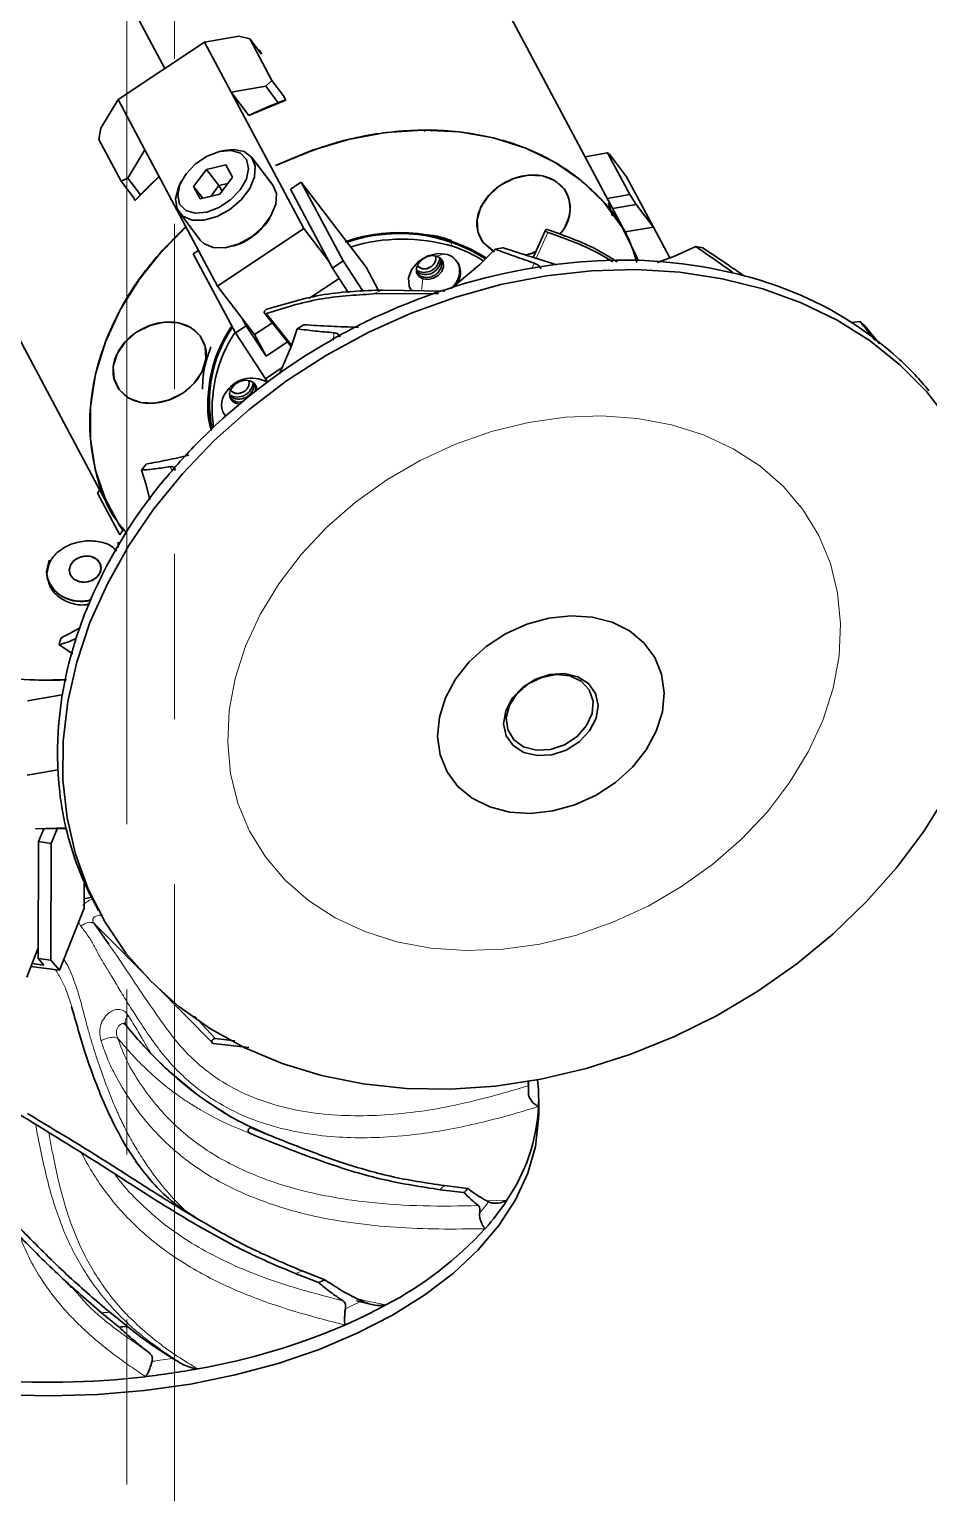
# Paper-space layout 'Blatt1' of a CAD drawing. Header units: millimetres. Extents: x 0 to 1189, y 0 to 841.
# Drawn here: x 647.72 to 654.64, y 126.32 to 137.58 of the extents above; entities that cross this region are included whole.
import ezdxf

# ---------------------------------------------------------------- set-up
doc = ezdxf.new("R2010")
doc.units = ezdxf.units.MM
doc.linetypes.add('PHANTOM', pattern=[12.7, 6.35, -1.27, 1.27, -1.27, 1.27, -1.27])

psp = doc.layouts.new('Blatt1')

# ---------------------------------------------------------------- linework, layer by layer
at = {"color": 7, "linetype": 'PHANTOM', "lineweight": 18}
psp.add_line((648.835, 99.252), (648.835, 150.664), dxfattribs=at)
at = {"color": 8, "linetype": 'PHANTOM', "lineweight": 18}
psp.add_line((648.47, 150.513), (648.47, 99.022), dxfattribs=at)
at = {"color": 7, "linetype": 'Continuous', "lineweight": 35}
for p, q in [((647.56, 139.53), (648.762, 137.276)), ((652.321, 135.985), (650.615, 139.185)), ((648.404, 137.037), (649.067, 137.48)), ((649.067, 137.48), (649.332, 137.526)), ((649.067, 137.48), (649.273, 137.094)), ((649.332, 137.526), (649.416, 137.505)), ((649.416, 137.505), (649.586, 137.185)), ((649.416, 137.505), (649.505, 137.387)), ((649.488, 137.42), (649.505, 137.388)), ((649.538, 137.14), (649.273, 137.094)), ((649.586, 137.185), (649.538, 137.14)), ((649.635, 137.013), (649.538, 137.14)), ((649.586, 137.185), (649.676, 137.067)), ((646.644, 137.068), (648.35, 133.868)), ((648.27, 136.818), (648.404, 137.037)), ((648.609, 136.651), (648.404, 137.037)), ((649.273, 137.094), (649.832, 136.046)), ((649.409, 136.915), (649.273, 137.094)), ((649.409, 136.915), (649.693, 137.034)), ((649.676, 137.067), (649.693, 137.034)), ((648.255, 136.73), (648.27, 136.818)), ((650.763, 136.792), (650.757, 136.805)), ((648.425, 136.41), (648.255, 136.73)), ((648.609, 136.651), (648.476, 136.432)), ((649.168, 135.603), (648.609, 136.651)), ((649.219, 136.646), (649.192, 136.641)), ((649.592, 136.38), (649.431, 136.592)), ((651.995, 136.597), (652.167, 136.627)), ((652.338, 136.307), (652.167, 136.627)), ((652.167, 136.627), (652.183, 136.617)), ((652.183, 136.617), (652.314, 136.444)), ((648.533, 136.26), (648.719, 136.446)), ((648.983, 136.37), (649.082, 136.5)), ((649.082, 136.5), (649.232, 136.536)), ((649.177, 136.376), (649.082, 136.5)), ((649.184, 136.309), (649.283, 136.44)), ((649.283, 136.44), (649.232, 136.536)), ((652.52, 136.057), (652.314, 136.444)), ((648.476, 136.432), (648.425, 136.41)), ((648.515, 136.293), (648.425, 136.41)), ((648.476, 136.432), (648.574, 136.304)), ((648.89, 136.411), (648.878, 136.387)), ((648.983, 136.37), (649.034, 136.274)), ((649.053, 136.278), (648.983, 136.37)), ((649.115, 136.293), (649.177, 136.376)), ((649.177, 136.376), (649.247, 136.392)), ((649.203, 136.334), (649.177, 136.376)), ((649.728, 136.348), (649.811, 136.403)), ((649.728, 136.348), (650.051, 135.741)), ((650.134, 135.796), (649.811, 136.403)), ((649.811, 136.403), (650.31, 135.748)), ((648.533, 136.26), (648.515, 136.293)), ((649.184, 136.309), (649.034, 136.274)), ((652.165, 136.277), (652.338, 136.307)), ((652.175, 136.242), (652.206, 136.142)), ((652.388, 136.23), (652.207, 136.199)), ((652.388, 136.23), (652.338, 136.307)), ((652.52, 136.057), (652.388, 136.23)), ((648.874, 136.168), (649.035, 135.956)), ((649.832, 136.046), (649.168, 135.603)), ((650.022, 135.796), (649.832, 136.046)), ((651.69, 136.034), (651.596, 135.823)), ((652.52, 136.057), (652.302, 136.019)), ((652.647, 135.819), (652.52, 136.057)), ((651.302, 135.887), (651.185, 135.769)), ((651.21, 135.937), (651.297, 135.866)), ((652.847, 135.907), (652.678, 135.83)), ((649.022, 135.877), (648.981, 135.85)), ((649.305, 135.243), (648.981, 135.85)), ((650.051, 135.741), (650.134, 135.796)), ((650.288, 135.56), (650.134, 135.796)), ((651.185, 135.769), (650.965, 135.583)), ((652.678, 135.83), (652.549, 135.783)), ((649.87, 135.507), (650.103, 135.662)), ((650.051, 135.741), (650.175, 135.551)), ((650.31, 135.748), (650.405, 135.57)), ((650.707, 135.757), (650.704, 135.762)), ((650.707, 135.757), (650.704, 135.761)), ((650.707, 135.757), (650.705, 135.762)), ((649.453, 135.229), (649.168, 135.603)), ((650.866, 135.545), (650.365, 135.542)), ((650.917, 135.564), (650.439, 135.572)), ((650.662, 135.567), (650.648, 135.586)), ((649.388, 135.298), (649.358, 135.353)), ((649.453, 135.229), (649.589, 135.319)), ((649.529, 135.394), (649.734, 135.138)), ((654.11, 135.329), (654.041, 135.323)), ((649.305, 135.243), (649.388, 135.298)), ((649.305, 135.243), (649.536, 134.89)), ((649.542, 135.063), (649.388, 135.298)), ((649.453, 135.229), (649.542, 135.063)), ((649.78, 135.273), (649.736, 135.142)), ((654.26, 135.159), (654.148, 135.297)), ((649.706, 135.173), (649.542, 135.063)), ((649.736, 135.142), (649.644, 134.928)), ((649.665, 134.976), (649.536, 134.89)), ((649.536, 134.89), (649.553, 134.867)), ((649.268, 134.804), (649.271, 134.798)), ((649.271, 134.798), (649.268, 134.803)), ((649.271, 134.798), (649.268, 134.803)), ((649.23, 134.604), (649.209, 134.633)), ((648.583, 134.187), (648.619, 134.073)), ((648.245, 134.009), (648.261, 134.035)), ((648.245, 134.009), (648.416, 133.689)), ((648.619, 134.073), (648.646, 133.958)), ((648.416, 133.689), (648.438, 133.725)), ((647.852, 133.405), (647.873, 133.495)), ((648.271, 133.434), (648.264, 133.468)), ((647.856, 133.362), (647.86, 133.344)), ((647.949, 132.844), (648.054, 132.774)), ((647.706, 132.412), (647.971, 132.458)), ((647.971, 132.458), (647.976, 132.47)), ((647.971, 132.458), (647.974, 132.457)), ((647.939, 131.881), (647.704, 131.84)), ((647.766, 131.428), (648.004, 131.436)), ((647.766, 131.428), (648.003, 131.429)), ((647.83, 131.427), (647.791, 131.329)), ((647.888, 131.316), (647.933, 131.427)), ((647.791, 131.329), (647.788, 130.43)), ((647.791, 131.329), (647.888, 131.316)), ((647.885, 130.417), (647.888, 131.316)), ((648.142, 131.018), (648.141, 130.818)), ((648.141, 130.818), (647.951, 130.34)), ((648.213, 130.871), (648.252, 130.799)), ((648.22, 130.698), (648.328, 130.542)), ((648.638, 130.276), (648.272, 130.645)), ((647.788, 130.512), (647.699, 130.287)), ((647.951, 130.34), (647.732, 130.37)), ((647.832, 130.379), (647.74, 130.391)), ((647.788, 130.43), (647.885, 130.417)), ((647.788, 130.43), (647.832, 130.379)), ((647.951, 130.34), (647.885, 130.417)), ((649.134, 129.777), (648.69, 130.224)), ((649.3, 129.798), (649.149, 129.814)), ((649.407, 129.746), (649.134, 129.777)), ((649.001, 129.393), (648.802, 129.557)), ((651.571, 129.488), (651.556, 129.483)), ((651.559, 129.403), (651.559, 129.485)), ((651.638, 129.231), (651.638, 129.337)), ((651.094, 128.662), (650.912, 128.683)), ((651.063, 128.631), (650.879, 128.652)), ((649.766, 128.007), (649.943, 127.938)), ((649.994, 127.958), (649.819, 128.027)), ((648.049, 127.902), (648.078, 127.868)), ((650.341, 127.771), (650.237, 127.797)), ((648.41, 127.595), (648.275, 127.705)), ((648.471, 127.601), (648.338, 127.709))]:
    psp.add_line(p, q, dxfattribs=at)
at = {"color": 8, "linetype": 'Continuous', "lineweight": 18}
for p, q in [((651.708, 136.016), (651.619, 135.816)), ((650.976, 135.908), (650.955, 135.947)), ((650.914, 135.851), (650.854, 135.832)), ((651.585, 135.74), (651.606, 135.778)), ((650.748, 135.658), (650.736, 135.567)), ((650.739, 135.675), (650.748, 135.658)), ((649.544, 135.392), (649.738, 135.147)), ((650.06, 135.183), (650.062, 135.244)), ((649.243, 134.799), (649.274, 134.816)), ((648.82, 134.182), (648.803, 134.213)), ((648.116, 130.679), (648.099, 130.713)), ((648.272, 130.645), (648.22, 130.698)), ((649.149, 129.814), (648.99, 129.987)), ((651.24, 128.565), (651.394, 128.571))]:
    psp.add_line(p, q, dxfattribs=at)
at = {"color": 7, "linetype": 'Continuous', "lineweight": 35, "flags": 128}
for points in [[(649.614, 136.529), (649.891, 136.645), (650.175, 136.73), (650.462, 136.783), (650.747, 136.803), (651.025, 136.789), (651.29, 136.742), (651.538, 136.663), (651.765, 136.553), (651.966, 136.414), (652.138, 136.248), (652.278, 136.059), (652.384, 135.849), (652.403, 135.8)], [(649.219, 136.646), (649.289, 136.653), (649.371, 136.638), (649.429, 136.594), (649.458, 136.527), (649.453, 136.444), (649.416, 136.354), (649.35, 136.267), (649.263, 136.192), (649.164, 136.138), (649.063, 136.11), (648.972, 136.111), (648.901, 136.141), (648.857, 136.197), (648.845, 136.273), (648.866, 136.361), (648.878, 136.387)], [(648.926, 136.467), (648.878, 136.383), (648.861, 136.302), (648.876, 136.233), (648.923, 136.185), (648.995, 136.164), (649.084, 136.171), (649.178, 136.207), (649.268, 136.266), (649.341, 136.343), (649.389, 136.426), (649.406, 136.508), (649.39, 136.576), (649.344, 136.625), (649.272, 136.646), (649.183, 136.639), (649.088, 136.603), (648.999, 136.544), (648.926, 136.467)], [(651.21, 135.937), (651.171, 136.019), (651.165, 136.114), (651.194, 136.212), (651.256, 136.303), (651.343, 136.378), (651.448, 136.431), (651.56, 136.455), (651.668, 136.45), (651.762, 136.414), (651.832, 136.352)], [(649.035, 135.956), (649.063, 135.929), (649.134, 135.899), (649.225, 135.897), (649.326, 135.926), (649.425, 135.98), (649.512, 136.055), (649.578, 136.142), (649.615, 136.232), (649.62, 136.315), (649.592, 136.38)], [(648.443, 133.717), (648.413, 133.762), (648.302, 133.968), (648.227, 134.192), (648.189, 134.428), (648.19, 134.674), (648.229, 134.924), (648.306, 135.174), (648.419, 135.419), (648.566, 135.656), (648.744, 135.88), (648.924, 136.062)], [(651.286, 135.871), (651.281, 135.875), (651.21, 135.937)], [(650.651, 135.58), (650.642, 135.601), (650.637, 135.667), (650.663, 135.734), (650.715, 135.794), (650.785, 135.836), (650.863, 135.854), (650.937, 135.845)], [(650.748, 135.658), (650.718, 135.676), (650.699, 135.704), (650.697, 135.739), (650.71, 135.774), (650.737, 135.805), (650.774, 135.827), (650.815, 135.837), (650.854, 135.832)], [(650.842, 135.835), (650.846, 135.822), (650.844, 135.796), (650.831, 135.772), (650.809, 135.751), (650.781, 135.739), (650.752, 135.735), (650.726, 135.742), (650.707, 135.757)], [(650.854, 135.832), (650.885, 135.814), (650.903, 135.786), (650.905, 135.752), (650.892, 135.716), (650.865, 135.685), (650.828, 135.663), (650.787, 135.654), (650.748, 135.658)], [(651.621, 135.868), (651.595, 135.858), (651.533, 135.84)], [(651.654, 129.503), (651.305, 129.449), (650.959, 129.426), (650.618, 129.431), (650.287, 129.466), (649.968, 129.53), (649.664, 129.623), (649.378, 129.743), (649.112, 129.889), (648.87, 130.061), (648.653, 130.256), (648.463, 130.472), (648.302, 130.709), (648.173, 130.963), (648.075, 131.232), (648.01, 131.513), (647.978, 131.804), (647.98, 132.103), (648.016, 132.406), (648.085, 132.711), (648.186, 133.014), (648.32, 133.313), (648.484, 133.606), (648.677, 133.889), (648.897, 134.159), (649.142, 134.415), (649.411, 134.654), (649.699, 134.873), (650.005, 135.071), (650.326, 135.245), (650.658, 135.395), (651, 135.518), (651.347, 135.614), (651.696, 135.681), (652.044, 135.72), (652.387, 135.729), (652.724, 135.709), (653.049, 135.659), (653.362, 135.581), (653.657, 135.474), (653.933, 135.341), (654.187, 135.182), (654.417, 134.998), (654.621, 134.792), (654.796, 134.565)], [(650.739, 135.675), (650.709, 135.692), (650.7, 135.702)], [(648.411, 134.806), (648.371, 134.889), (648.365, 134.983), (648.395, 135.081), (648.456, 135.172), (648.543, 135.248), (648.648, 135.3), (648.76, 135.325), (648.868, 135.319), (648.962, 135.283), (649.033, 135.221)], [(649.033, 135.221), (649.072, 135.139), (649.078, 135.044), (649.049, 134.946), (648.987, 134.855), (648.9, 134.78), (648.795, 134.727), (648.683, 134.702), (648.575, 134.708), (648.481, 134.744), (648.411, 134.806)], [(649.406, 134.877), (649.41, 134.863), (649.408, 134.838), (649.395, 134.813), (649.373, 134.793), (649.345, 134.78), (649.316, 134.777), (649.29, 134.783), (649.271, 134.798)], [(649.274, 134.816), (649.301, 134.847), (649.338, 134.869), (649.379, 134.878), (649.418, 134.874), (649.449, 134.856), (649.467, 134.828), (649.47, 134.804)], [(648.027, 133.417), (648.037, 133.456), (648.063, 133.491), (648.103, 133.515), (648.15, 133.526), (648.196, 133.522), (648.236, 133.503), (648.262, 133.472), (648.271, 133.434)], [(648.271, 133.434), (648.262, 133.395), (648.235, 133.36), (648.196, 133.336), (648.149, 133.325), (648.102, 133.329), (648.063, 133.348), (648.037, 133.379), (648.027, 133.417)], [(651.716, 133.048), (651.546, 133.001), (651.383, 132.927), (651.234, 132.83), (651.104, 132.712), (650.998, 132.579), (650.92, 132.435), (650.874, 132.286), (650.86, 132.138), (650.88, 131.997), (650.933, 131.867), (651.016, 131.754), (651.127, 131.663), (651.261, 131.596), (651.413, 131.557), (651.577, 131.546), (651.748, 131.565), (651.917, 131.612), (652.08, 131.686), (652.229, 131.784), (652.359, 131.901), (652.465, 132.035), (652.543, 132.178), (652.59, 132.327), (652.603, 132.475), (652.583, 132.617), (652.531, 132.746), (652.447, 132.859), (652.337, 132.95), (652.202, 133.017), (652.05, 133.056), (651.886, 133.067), (651.716, 133.048)], [(651.725, 132.616), (651.613, 132.579), (651.513, 132.515), (651.434, 132.432), (651.384, 132.335), (651.368, 132.236), (651.388, 132.144), (651.442, 132.068), (651.524, 132.015), (651.626, 131.991), (651.738, 131.998), (651.85, 132.034), (651.95, 132.098), (652.029, 132.182), (652.079, 132.278), (652.095, 132.377), (652.075, 132.469), (652.021, 132.545), (651.94, 132.598), (651.837, 132.622), (651.725, 132.616)], [(651.729, 132.039), (651.62, 132.033), (651.522, 132.059), (651.446, 132.113), (651.4, 132.191), (651.389, 132.282), (651.414, 132.378), (651.473, 132.468), (651.558, 132.543), (651.662, 132.593), (651.772, 132.615), (651.877, 132.604), (651.965, 132.564), (652.027, 132.497), (652.056, 132.411), (652.049, 132.316), (652.006, 132.222), (651.933, 132.138), (651.837, 132.075), (651.729, 132.039)], [(654.777, 131.693), (654.598, 131.405), (654.391, 131.128), (654.158, 130.865), (653.901, 130.617), (653.623, 130.388), (653.325, 130.179), (653.011, 129.993), (652.684, 129.831), (652.347, 129.694), (652.002, 129.584), (651.654, 129.503)], [(648.197, 130.902), (648.197, 130.902), (648.141, 130.889)], [(646.799, 127.155), (647.154, 127.105), (647.516, 127.075), (647.881, 127.065), (648.245, 127.076), (648.606, 127.106), (648.96, 127.157), (649.304, 127.227), (649.635, 127.316), (649.948, 127.423), (650.242, 127.548), (650.514, 127.687), (650.762, 127.842), (650.982, 128.009), (651.172, 128.189), (651.332, 128.377), (651.46, 128.575), (651.554, 128.778), (651.613, 128.985), (651.637, 129.195), (651.638, 129.231)]]:
    psp.add_lwpolyline(points, dxfattribs=at)
at = {"color": 8, "linetype": 'Continuous', "lineweight": 18, "flags": 128}
psp.add_lwpolyline([(649.246, 132.092), (649.258, 132.337), (649.304, 132.585), (649.383, 132.833), (649.495, 133.077), (649.638, 133.312), (649.81, 133.537), (650.007, 133.747), (650.228, 133.94), (650.469, 134.113), (650.726, 134.262), (650.997, 134.387), (651.276, 134.485), (651.56, 134.554), (651.844, 134.594), (652.125, 134.605), (652.398, 134.585), (652.66, 134.536), (652.907, 134.458), (653.134, 134.352), (653.339, 134.219), (653.519, 134.063), (653.67, 133.884), (653.792, 133.685), (653.882, 133.47), (653.938, 133.242), (653.961, 133.004), (653.949, 132.758), (653.903, 132.51), (653.823, 132.262), (653.711, 132.019), (653.568, 131.783), (653.397, 131.558), (653.199, 131.348), (652.978, 131.155), (652.737, 130.983), (652.48, 130.833), (652.209, 130.709), (651.93, 130.611), (651.647, 130.541), (651.362, 130.501), (651.081, 130.491), (650.808, 130.51), (650.546, 130.559), (650.3, 130.638), (650.072, 130.744), (649.867, 130.876), (649.688, 131.033), (649.536, 131.212), (649.414, 131.41), (649.324, 131.625), (649.268, 131.853), (649.246, 132.092)], dxfattribs=at)
at = {"color": 7, "linetype": 'Continuous', "lineweight": 35}
for centre, radius, start, end in [((650.649, 134.342), 2.857, 109.5323, 115.7237), ((650.515, 134.496), 2.653, 132.6254, 138.3302), ((651.594, 136.197), 0.285, 315.7907, 33.008), ((649.144, 136.39), 0.501, 286.6222, 327.9927), ((650.565, 134.775), 1.24, 57.3365, 109.594), ((650.565, 134.781), 1.226, 57.2888, 109.0931), ((650.593, 134.608), 1.356, 73.6197, 107.2345), ((650.68, 134.969), 0.985, 57.3116, 72.5348), ((652.189, 131.593), 4.384, 100.888, 101.67), ((652.196, 132.629), 3.342, 77.8228, 78.7596), ((650.757, 135.828), 0.12, 239.4256, 356.7151), ((650.767, 135.809), 0.118, 233.9316, 2.222), ((650.777, 135.786), 0.117, 251.1715, 9.3412), ((650.888, 135.706), 0.148, 321.9804, 70.4576), ((650.861, 135.721), 0.169, 310.8299, 21.4028), ((652.301, 131.525), 4.277, 93.888, 99.2334), ((652.284, 132.072), 3.73, 76.1635, 94.1912), ((652.373, 131.143), 4.665, 99.35, 114.8699), ((652.4, 132.619), 3.171, 69.3175, 75.8433), ((652.581, 133.049), 2.705, 47.3387, 69.6898), ((652.438, 130.981), 4.841, 114.7671, 119.6892), ((652.553, 133.435), 2.452, 49.4183, 50.5704), ((650.113, 134.713), 1.018, 145.6101, 192.0903), ((650.129, 134.712), 1.024, 145.8617, 191.4898), ((650.187, 134.662), 1.061, 146.5231, 187.8479), ((652.284, 131.269), 4.723, 121.2726, 122.0165), ((652.368, 131.09), 4.71, 119.6031, 135.0244), ((652.779, 133.286), 2.397, 39.1039, 46.9697), ((649.43, 134.663), 0.232, 59.4098, 150.9606), ((649.348, 134.69), 0.149, 144.5737, 216.2883), ((649.321, 134.869), 0.12, 239.3081, 356.7934), ((649.331, 134.851), 0.118, 233.0388, 3.0572), ((649.336, 134.772), 0.0764, 144.7743, 269.5037), ((649.384, 134.821), 0.0772, 338.5097, 19.1618), ((649.335, 134.803), 0.0925, 220.2168, 284.6567), ((652.123, 131.346), 4.356, 135.124, 140.4046), ((651.818, 131.749), 4.051, 142.1672, 142.9916), ((651.699, 131.671), 3.823, 140.1167, 157.8481), ((648.115, 133.449), 0.273, 198.4634, 285.5594), ((651.185, 131.899), 3.261, 158.153, 164.559), ((650.846, 132.215), 2.964, 166.738, 167.7528), ((650.709, 132.011), 2.772, 164.1787, 186.1666), ((647.884, 136.435), 3.864, 262.397, 271.655), ((650.37, 131.991), 2.433, 186.5472, 194.3349), ((650.266, 131.964), 2.326, 194.3185, 208.0265), ((650.378, 129.342), 1.26, 357.71, 7.1116), ((650.227, 129.367), 1.412, 325.6817, 356.9317), ((649.494, 130.208), 2.225, 314.8683, 315.9793), ((649.792, 129.629), 1.92, 318.2964, 326.5417), ((649.151, 130.258), 2.817, 297.7569, 317.4237), ((648.33, 132.071), 4.437, 291.3259, 292.027), ((648.556, 131.269), 3.989, 293.4928, 298.5551), ((647.884, 133.829), 6.256, 274.8206, 275.3783), ((648.114, 132.361), 5.167, 280.0559, 293.1599), ((647.873, 133.684), 6.513, 265.3047, 276.5297), ((647.914, 133.303), 6.129, 276.5569, 280.3583)]:
    psp.add_arc(centre, radius, start, end, dxfattribs=at)
at = {"color": 8, "linetype": 'Continuous', "lineweight": 18}
for centre, radius, start, end in [((651.65, 132.465), 3.335, 111.2941, 112.6623), ((649.346, 130.31), 2.258, 312.7766, 313.9228), ((649.715, 129.719), 1.926, 319.6938, 322.933), ((648.254, 132.163), 4.423, 289.9919, 290.7274), ((648.508, 131.368), 3.986, 294.3471, 296.3413), ((647.879, 133.757), 6.065, 273.746, 274.3391), ((647.907, 133.332), 6.048, 277.1898, 278.7004)]:
    psp.add_arc(centre, radius, start, end, dxfattribs=at)
at = {"color": 7, "linetype": 'Continuous', "lineweight": 35}
for points, knots in [([(649.614, 136.529), (649.763, 136.592), (650.062, 136.719), (650.536, 136.805), (650.997, 136.807), (651.424, 136.72), (651.802, 136.551), (652.109, 136.301), (652.314, 136.04), (652.373, 135.851), (652.394, 135.785)], [0, 0, 0, 0, 0.130896, 0.26494, 0.398984, 0.52988, 0.660776, 0.79482, 0.928863, 1, 1, 1, 1]), ([(651.832, 136.352), (651.806, 136.378), (651.765, 136.419), (651.685, 136.448), (651.616, 136.459), (651.543, 136.456), (651.449, 136.436), (651.339, 136.384), (651.25, 136.303), (651.2, 136.227), (651.173, 136.163), (651.161, 136.099), (651.164, 136.018), (651.192, 135.969), (651.21, 135.937)], [0, 0, 0, 0, 0.119728, 0.18418, 0.25, 0.31582, 0.380272, 0.5, 0.619728, 0.68418, 0.75, 0.81582, 0.880272, 1, 1, 1, 1]), ([(651.797, 135.999), (651.798, 136), (651.819, 136.018), (651.842, 136.063), (651.87, 136.125), (651.881, 136.19), (651.879, 136.27), (651.851, 136.319), (651.832, 136.352)], [0, 0, 0, 0, 0.014465, 0.181503, 0.352085, 0.522667, 0.689705, 1, 1, 1, 1]), ([(648.465, 133.708), (648.436, 133.742), (648.323, 133.874), (648.221, 134.161), (648.167, 134.546), (648.22, 134.954), (648.372, 135.361), (648.607, 135.742), (648.823, 135.957), (648.925, 136.059)], [0, 0, 0, 0, 0.055463, 0.216931, 0.374608, 0.532286, 0.693754, 0.855223, 1, 1, 1, 1]), ([(650.968, 135.952), (650.965, 135.953), (650.898, 135.982), (650.746, 136.005), (650.521, 136.015), (650.319, 135.991), (650.198, 135.954), (650.152, 135.94)], [0, 0, 0, 0, 0.011078, 0.291804, 0.567476, 0.833566, 1, 1, 1, 1]), ([(651.708, 136.016), (651.706, 136.017), (651.701, 136.018), (651.695, 136.022), (651.691, 136.026), (651.689, 136.03), (651.689, 136.034), (651.692, 136.037), (651.697, 136.038), (651.702, 136.038), (651.708, 136.037), (651.711, 136.036), (651.712, 136.036)], [0, 0, 0, 0, 0.1075172, 0.2150313, 0.3226063, 0.4301268, 0.5374899, 0.6446864, 0.7517874, 0.8588907, 0.9332476, 1, 1, 1, 1]), ([(652.208, 135.789), (652.182, 135.805), (652.027, 135.903), (651.853, 135.965), (651.708, 136.016)], [0, 0, 0, 0, 0.16375, 1, 1, 1, 1]), ([(652.241, 135.788), (652.217, 135.804), (652.054, 135.913), (651.869, 135.979), (651.712, 136.036)], [0, 0, 0, 0, 0.149566, 1, 1, 1, 1]), ([(651.606, 135.778), (651.555, 135.796), (651.451, 135.832), (651.352, 135.869), (651.302, 135.887)], [0, 0, 0, 0, 0.499446, 1, 1, 1, 1]), ([(651.777, 135.765), (651.712, 135.786), (651.57, 135.831), (651.434, 135.875), (651.36, 135.899)], [0, 0, 0, 0, 0.460596, 1, 1, 1, 1]), ([(653.13, 135.71), (653.082, 135.743), (652.987, 135.81), (652.894, 135.874), (652.847, 135.907)], [0, 0, 0, 0, 0.499449, 1, 1, 1, 1]), ([(653.221, 135.68), (653.182, 135.706), (653.075, 135.78), (652.969, 135.85), (652.901, 135.896)], [0, 0, 0, 0, 0.359449, 1, 1, 1, 1]), ([(650.841, 135.834), (650.843, 135.83), (650.847, 135.823), (650.847, 135.81), (650.844, 135.796), (650.839, 135.783), (650.828, 135.767), (650.81, 135.75), (650.787, 135.739), (650.767, 135.735), (650.752, 135.735), (650.738, 135.737), (650.721, 135.743), (650.712, 135.751), (650.707, 135.757)], [0, 0, 0, 0, 0.068795, 0.137587, 0.20661, 0.275402, 0.344426, 0.471073, 0.597721, 0.666513, 0.735537, 0.804329, 0.873352, 1, 1, 1, 1]), ([(651.536, 135.842), (651.548, 135.844), (651.577, 135.849), (651.603, 135.863), (651.618, 135.872)], [0, 0, 0, 0, 0.4357, 1, 1, 1, 1]), ([(651.606, 135.778), (651.615, 135.774), (651.633, 135.767), (651.649, 135.751), (651.653, 135.74), (651.654, 135.735)], [0, 0, 0, 0, 0.3528224, 0.7066179, 1, 1, 1, 1]), ([(650.365, 135.542), (650.225, 135.534), (649.942, 135.517), (649.678, 135.434), (649.544, 135.392)], [0, 0, 0, 0, 0.494385, 1, 1, 1, 1]), ([(650.439, 135.572), (650.287, 135.567), (649.979, 135.555), (649.692, 135.468), (649.546, 135.424)], [0, 0, 0, 0, 0.493615, 1, 1, 1, 1]), ([(649.033, 135.221), (649.006, 135.248), (648.965, 135.289), (648.885, 135.317), (648.816, 135.328), (648.743, 135.325), (648.649, 135.305), (648.539, 135.253), (648.451, 135.173), (648.4, 135.096), (648.373, 135.033), (648.362, 134.968), (648.364, 134.888), (648.392, 134.838), (648.411, 134.806)], [0, 0, 0, 0, 0.119728, 0.18418, 0.25, 0.31582, 0.380272, 0.5, 0.619728, 0.68418, 0.75, 0.81582, 0.880272, 1, 1, 1, 1]), ([(649.544, 135.392), (649.542, 135.392), (649.538, 135.391), (649.532, 135.391), (649.528, 135.394), (649.526, 135.398), (649.526, 135.403), (649.529, 135.409), (649.533, 135.415), (649.537, 135.42), (649.542, 135.423), (649.545, 135.424), (649.546, 135.424)], [0, 0, 0, 0, 0.107517, 0.215031, 0.322606, 0.430127, 0.53749, 0.644686, 0.751787, 0.858891, 0.933248, 1, 1, 1, 1]), ([(654.228, 135.183), (654.226, 135.186), (654.187, 135.236), (654.147, 135.284), (654.11, 135.329)], [0, 0, 0, 0, 0.065193, 1, 1, 1, 1]), ([(648.411, 134.806), (648.437, 134.78), (648.478, 134.738), (648.558, 134.71), (648.627, 134.699), (648.7, 134.702), (648.794, 134.722), (648.904, 134.774), (648.993, 134.855), (649.043, 134.931), (649.07, 134.995), (649.082, 135.059), (649.079, 135.139), (649.051, 135.189), (649.033, 135.221)], [0, 0, 0, 0, 0.1197284, 0.1841803, 0.25, 0.3158197, 0.3802716, 0.5, 0.6197284, 0.6841803, 0.75, 0.8158197, 0.8802716, 1, 1, 1, 1]), ([(649.274, 135.286), (649.242, 135.231), (649.171, 135.11), (649.109, 134.914), (649.088, 134.709), (649.094, 134.565), (649.119, 134.499), (649.121, 134.493)], [0, 0, 0, 0, 0.214227, 0.464987, 0.720344, 0.975701, 1, 1, 1, 1]), ([(650.062, 135.244), (650.014, 135.248), (649.917, 135.256), (649.826, 135.268), (649.78, 135.273)], [0, 0, 0, 0, 0.499449, 1, 1, 1, 1]), ([(650.252, 135.285), (650.18, 135.288), (650.036, 135.293), (649.9, 135.301), (649.832, 135.305)], [0, 0, 0, 0, 0.499099, 1, 1, 1, 1]), ([(650.062, 135.244), (650.07, 135.242), (650.087, 135.239), (650.103, 135.226), (650.106, 135.214), (650.108, 135.209)], [0, 0, 0, 0, 0.352846, 0.706666, 1, 1, 1, 1]), ([(649.117, 135.135), (649.1, 135.09), (649.06, 134.981), (649.054, 134.873), (649.051, 134.811)], [0, 0, 0, 0, 0.42213, 1, 1, 1, 1]), ([(649.405, 134.875), (649.407, 134.871), (649.411, 134.864), (649.411, 134.851), (649.408, 134.838), (649.403, 134.825), (649.392, 134.809), (649.374, 134.792), (649.351, 134.781), (649.331, 134.777), (649.316, 134.776), (649.301, 134.778), (649.285, 134.784), (649.276, 134.793), (649.271, 134.798)], [0, 0, 0, 0, 0.065205, 0.134263, 0.203552, 0.272609, 0.341899, 0.469035, 0.596171, 0.665228, 0.734517, 0.803575, 0.872864, 1, 1, 1, 1]), ([(648.946, 134.302), (648.89, 134.289), (648.776, 134.262), (648.671, 134.243), (648.619, 134.234)], [0, 0, 0, 0, 0.499101, 1, 1, 1, 1]), ([(648.803, 134.213), (648.765, 134.208), (648.69, 134.196), (648.619, 134.19), (648.583, 134.187)], [0, 0, 0, 0, 0.499446, 1, 1, 1, 1]), ([(648.803, 134.213), (648.81, 134.214), (648.823, 134.214), (648.837, 134.203), (648.841, 134.19), (648.843, 134.185)], [0, 0, 0, 0, 0.3528224, 0.7066179, 1, 1, 1, 1]), ([(647.855, 133.388), (647.86, 133.42), (647.869, 133.484), (647.94, 133.565), (648.039, 133.622), (648.157, 133.648), (648.272, 133.638), (648.355, 133.607), (648.382, 133.573), (648.39, 133.563)], [0, 0, 0, 0, 0.156652, 0.313366, 0.470079, 0.626732, 0.783385, 0.940099, 1, 1, 1, 1]), ([(647.855, 133.388), (647.86, 133.42), (647.869, 133.484), (647.94, 133.565), (648.039, 133.622), (648.157, 133.648), (648.272, 133.638), (648.355, 133.607), (648.382, 133.573), (648.39, 133.563)], [0, 0, 0, 0, 0.156652, 0.313366, 0.470079, 0.626732, 0.783385, 0.940099, 1, 1, 1, 1]), ([(648.409, 133.594), (648.408, 133.594), (648.407, 133.595), (648.405, 133.6), (648.403, 133.606), (648.402, 133.613), (648.402, 133.62), (648.402, 133.626), (648.402, 133.63), (648.403, 133.632), (648.403, 133.633)], [0, 0, 0, 0, 0.118669, 0.25856, 0.398246, 0.537715, 0.67706, 0.816408, 0.913151, 1, 1, 1, 1]), ([(648.271, 133.434), (648.27, 133.447), (648.267, 133.466), (648.252, 133.488), (648.237, 133.503), (648.217, 133.515), (648.189, 133.525), (648.15, 133.528), (648.111, 133.52), (648.082, 133.505), (648.063, 133.491), (648.047, 133.474), (648.032, 133.449), (648.029, 133.43), (648.027, 133.417)], [0, 0, 0, 0, 0.119721, 0.184791, 0.25, 0.31507, 0.380279, 0.5, 0.619721, 0.684791, 0.75, 0.81507, 0.880279, 1, 1, 1, 1]), ([(648.199, 133.192), (648.182, 133.187), (648.129, 133.173), (648.053, 133.184), (647.984, 133.208), (647.937, 133.236), (647.899, 133.273), (647.862, 133.327), (647.856, 133.374), (647.852, 133.405)], [0, 0, 0, 0, 0.099788, 0.315337, 0.432564, 0.549894, 0.667121, 0.784451, 1, 1, 1, 1]), ([(648.027, 133.417), (648.029, 133.405), (648.031, 133.385), (648.047, 133.363), (648.062, 133.348), (648.082, 133.336), (648.11, 133.326), (648.149, 133.323), (648.188, 133.332), (648.217, 133.346), (648.236, 133.36), (648.252, 133.377), (648.267, 133.402), (648.27, 133.421), (648.271, 133.434)], [0, 0, 0, 0, 0.119721, 0.184791, 0.25, 0.31507, 0.380279, 0.5, 0.619721, 0.684791, 0.75, 0.81507, 0.880279, 1, 1, 1, 1]), ([(648.182, 133.159), (648.173, 133.156), (648.126, 133.143), (648.037, 133.16), (647.938, 133.209), (647.869, 133.291), (647.86, 133.356), (647.855, 133.388)], [0, 0, 0, 0, 0.057082, 0.292766, 0.528541, 0.764317, 1, 1, 1, 1]), ([(648.182, 133.159), (648.173, 133.156), (648.126, 133.143), (648.037, 133.16), (647.938, 133.209), (647.869, 133.291), (647.86, 133.356), (647.855, 133.388)], [0, 0, 0, 0, 0.057082, 0.292766, 0.528541, 0.764317, 1, 1, 1, 1]), ([(648.113, 132.977), (648.093, 132.965), (648.038, 132.933), (647.99, 132.91), (647.961, 132.895)], [0, 0, 0, 0, 0.376329, 1, 1, 1, 1]), ([(648.078, 132.891), (648.056, 132.881), (648.011, 132.862), (647.97, 132.85), (647.949, 132.844)], [0, 0, 0, 0, 0.499449, 1, 1, 1, 1]), ([(647.372, 132.604), (647.489, 132.591), (647.698, 132.567), (647.911, 132.573), (648.005, 132.575)], [0, 0, 0, 0, 0.558513, 1, 1, 1, 1]), ([(648.22, 130.698), (648.215, 130.702), (648.21, 130.707), (648.201, 130.707), (648.2, 130.707)], [0, 0, 0, 0, 0.859985, 1, 1, 1, 1]), ([(648.547, 128.86), (648.526, 128.891), (648.47, 128.97), (648.389, 129.116), (648.303, 129.294), (648.219, 129.502), (648.144, 129.715), (648.088, 129.908), (648.057, 130.015), (648.045, 130.058)], [0, 0, 0, 0, 0.0846478, 0.2215177, 0.3725705, 0.5243786, 0.7253655, 0.8912366, 1, 1, 1, 1]), ([(648.45, 129.927), (648.45, 129.929), (648.45, 129.933), (648.453, 129.934), (648.454, 129.934)], [0, 0, 0, 0, 0.64064, 1, 1, 1, 1]), ([(648.464, 129.914), (648.462, 129.917), (648.458, 129.922), (648.453, 129.926), (648.45, 129.927), (648.45, 129.927)], [0, 0, 0, 0, 0.481479, 0.954949, 1, 1, 1, 1]), ([(648.464, 129.914), (648.461, 129.919), (648.456, 129.925), (648.457, 129.933), (648.457, 129.936)], [0, 0, 0, 0, 0.6998879, 1, 1, 1, 1]), ([(649.13, 129.301), (649.071, 129.341), (648.975, 129.406), (648.858, 129.506), (648.76, 129.594), (648.662, 129.69), (648.562, 129.797), (648.498, 129.873), (648.464, 129.914)], [0, 0, 0, 0, 0.216014, 0.352629, 0.497679, 0.649678, 0.811457, 1, 1, 1, 1]), ([(649.134, 129.777), (649.132, 129.778), (649.128, 129.779), (649.124, 129.782), (649.122, 129.787), (649.123, 129.794), (649.125, 129.8), (649.129, 129.806), (649.135, 129.811), (649.14, 129.813), (649.145, 129.815), (649.148, 129.815), (649.149, 129.814)], [0, 0, 0, 0, 0.107517, 0.215031, 0.322606, 0.430127, 0.53749, 0.644686, 0.751787, 0.858891, 0.933248, 1, 1, 1, 1]), ([(651.559, 129.451), (651.558, 129.463), (651.558, 129.476), (651.556, 129.491), (651.556, 129.492)], [0, 0, 0, 0, 0.981143, 1, 1, 1, 1]), ([(651.559, 129.451), (651.559, 129.448), (651.559, 129.442), (651.559, 129.422), (651.559, 129.405), (651.559, 129.397)], [0, 0, 0, 0, 0.352846, 0.706666, 1, 1, 1, 1]), ([(651.559, 129.397), (651.559, 129.392), (651.559, 129.381), (651.566, 129.36), (651.581, 129.334), (651.607, 129.307), (651.627, 129.297), (651.637, 129.291)], [0, 0, 0, 0, 0.111356, 0.227538, 0.475987, 0.738884, 1, 1, 1, 1]), ([(649.766, 128.007), (649.639, 128.06), (649.383, 128.169), (649.017, 128.371), (648.663, 128.588), (648.205, 128.887), (647.857, 129.1), (647.625, 129.242)], [0, 0, 0, 0, 0.163337, 0.330482, 0.496833, 0.664136, 1, 1, 1, 1]), ([(649.819, 128.027), (649.699, 128.077), (649.457, 128.178), (649.102, 128.372), (648.752, 128.584), (648.289, 128.885), (647.939, 129.097), (647.705, 129.238)], [0, 0, 0, 0, 0.155966, 0.31543, 0.485238, 0.65622, 1, 1, 1, 1]), ([(649.559, 129.074), (649.467, 129.114), (649.298, 129.188), (649.151, 129.288), (649.084, 129.334)], [0, 0, 0, 0, 0.545864, 1, 1, 1, 1]), ([(649.416, 129.086), (649.413, 129.087), (649.409, 129.089), (649.405, 129.096), (649.403, 129.104), (649.403, 129.111), (649.406, 129.118), (649.41, 129.123), (649.416, 129.127), (649.422, 129.128), (649.427, 129.128), (649.429, 129.127), (649.43, 129.127)], [0, 0, 0, 0, 0.1235843, 0.2472958, 0.3661143, 0.4738856, 0.5718488, 0.6656446, 0.761075, 0.8623958, 0.9718619, 1, 1, 1, 1]), ([(650.912, 128.683), (650.773, 128.704), (650.49, 128.747), (650.11, 128.862), (649.756, 128.993), (649.539, 129.082), (649.43, 129.127)], [0, 0, 0, 0, 0.251815, 0.510489, 0.754579, 1, 1, 1, 1]), ([(650.879, 128.652), (650.736, 128.674), (650.446, 128.719), (650.067, 128.834), (649.724, 128.959), (649.518, 129.043), (649.416, 129.086)], [0, 0, 0, 0, 0.263934, 0.534958, 0.766961, 1, 1, 1, 1]), ([(648.338, 127.709), (648.234, 127.798), (648.023, 127.978), (647.715, 128.284), (647.414, 128.596), (647.216, 128.801), (647.117, 128.904)], [0, 0, 0, 0, 0.251815, 0.510489, 0.754579, 1, 1, 1, 1]), ([(648.275, 127.705), (648.169, 127.796), (647.955, 127.981), (647.65, 128.286), (647.362, 128.587), (647.18, 128.779), (647.088, 128.875)], [0, 0, 0, 0, 0.263934, 0.534958, 0.766961, 1, 1, 1, 1]), ([(649.016, 128.426), (648.937, 128.477), (648.743, 128.602), (648.614, 128.77), (648.538, 128.87)], [0, 0, 0, 0, 0.408552, 1, 1, 1, 1]), ([(651.174, 128.529), (651.156, 128.544), (651.119, 128.574), (651.082, 128.612), (651.063, 128.631)], [0, 0, 0, 0, 0.4994462, 1, 1, 1, 1]), ([(651.252, 128.558), (651.227, 128.572), (651.176, 128.6), (651.121, 128.641), (651.094, 128.662)], [0, 0, 0, 0, 0.499101, 1, 1, 1, 1]), ([(651.394, 128.571), (651.375, 128.563), (651.341, 128.548), (651.31, 128.548), (651.296, 128.548)], [0, 0, 0, 0, 0.553455, 1, 1, 1, 1]), ([(651.174, 128.529), (651.177, 128.526), (651.183, 128.519), (651.186, 128.498), (651.185, 128.481), (651.184, 128.473)], [0, 0, 0, 0, 0.352822, 0.706618, 1, 1, 1, 1]), ([(651.184, 128.473), (651.184, 128.468), (651.183, 128.458), (651.185, 128.435), (651.193, 128.406), (651.208, 128.374), (651.22, 128.359), (651.225, 128.352)], [0, 0, 0, 0, 0.11135, 0.227526, 0.47596, 0.738852, 1, 1, 1, 1]), ([(651.252, 128.558), (651.261, 128.555), (651.272, 128.551), (651.291, 128.549), (651.296, 128.548)], [0, 0, 0, 0, 0.730944, 1, 1, 1, 1]), ([(647.994, 127.951), (648.005, 127.941), (648.022, 127.924), (648.038, 127.904), (648.044, 127.898)], [0, 0, 0, 0, 0.6652101, 1, 1, 1, 1]), ([(649.943, 127.938), (649.974, 127.913), (650.036, 127.862), (650.1, 127.818), (650.133, 127.796)], [0, 0, 0, 0, 0.499569, 1, 1, 1, 1]), ([(650.277, 127.796), (650.229, 127.819), (650.134, 127.866), (650.04, 127.928), (649.994, 127.958)], [0, 0, 0, 0, 0.499099, 1, 1, 1, 1]), ([(650.133, 127.796), (650.138, 127.792), (650.148, 127.783), (650.154, 127.761), (650.152, 127.744), (650.151, 127.736)], [0, 0, 0, 0, 0.352846, 0.706666, 1, 1, 1, 1]), ([(650.277, 127.796), (650.29, 127.79), (650.309, 127.782), (650.334, 127.773), (650.341, 127.771)], [0, 0, 0, 0, 0.730878, 1, 1, 1, 1]), ([(650.146, 127.611), (650.146, 127.619), (650.145, 127.635), (650.145, 127.669), (650.146, 127.699), (650.149, 127.722), (650.15, 127.731), (650.151, 127.736)], [0, 0, 0, 0, 0.261116, 0.524013, 0.772462, 0.888644, 1, 1, 1, 1]), ([(650.463, 127.765), (650.454, 127.764), (650.443, 127.763), (650.43, 127.762), (650.427, 127.762), (650.425, 127.762), (650.425, 127.762), (650.425, 127.762), (650.425, 127.762), (650.425, 127.762), (650.425, 127.762), (650.425, 127.762), (650.425, 127.762), (650.425, 127.762), (650.425, 127.762), (650.424, 127.762), (650.423, 127.762), (650.42, 127.761), (650.415, 127.761), (650.406, 127.761), (650.379, 127.762), (650.358, 127.767), (650.341, 127.771)], [0, 0, 0, 0, 0.206256, 0.266378, 0.297911, 0.29792, 0.297929, 0.297946, 0.297982, 0.298053, 0.298195, 0.298479, 0.299048, 0.300184, 0.302453, 0.306982, 0.316002, 0.333885, 0.369026, 0.43682, 0.562486, 1, 1, 1, 1]), ([(648.641, 127.398), (648.601, 127.429), (648.522, 127.492), (648.447, 127.561), (648.41, 127.595)], [0, 0, 0, 0, 0.499446, 1, 1, 1, 1]), ([(648.822, 127.354), (648.762, 127.392), (648.642, 127.468), (648.528, 127.556), (648.471, 127.601)], [0, 0, 0, 0, 0.499101, 1, 1, 1, 1]), ([(648.614, 127.214), (648.619, 127.221), (648.63, 127.236), (648.644, 127.268), (648.654, 127.297), (648.66, 127.318), (648.663, 127.328), (648.664, 127.332)], [0, 0, 0, 0, 0.261148, 0.52404, 0.772474, 0.88865, 1, 1, 1, 1]), ([(648.641, 127.398), (648.647, 127.392), (648.66, 127.38), (648.668, 127.356), (648.665, 127.34), (648.664, 127.332)], [0, 0, 0, 0, 0.352822, 0.706618, 1, 1, 1, 1]), ([(648.893, 127.312), (648.873, 127.324), (648.848, 127.338), (648.826, 127.352), (648.822, 127.354)], [0, 0, 0, 0, 0.795757, 1, 1, 1, 1]), ([(648.893, 127.312), (648.911, 127.303), (648.95, 127.284), (648.993, 127.277), (649.016, 127.273)], [0, 0, 0, 0, 0.446545, 1, 1, 1, 1])]:
    psp.add_open_spline(points, degree=3, knots=knots, dxfattribs=at)
at = {"color": 8, "linetype": 'Continuous', "lineweight": 18}
for points, knots in [([(648.131, 130.838), (648.132, 130.839), (648.141, 130.852), (648.168, 130.87), (648.197, 130.887), (648.213, 130.889), (648.216, 130.89)], [0, 0, 0, 0, 0.046565, 0.480722, 0.894216, 1, 1, 1, 1]), ([(648.2, 130.707), (648.194, 130.708), (648.178, 130.711), (648.148, 130.701), (648.127, 130.686), (648.116, 130.679)], [0, 0, 0, 0, 0.280161, 0.63666, 1, 1, 1, 1]), ([(648.276, 130.76), (648.272, 130.761), (648.264, 130.764), (648.248, 130.762), (648.232, 130.757), (648.219, 130.749), (648.211, 130.74), (648.207, 130.731), (648.207, 130.725), (648.208, 130.718), (648.211, 130.708), (648.216, 130.702), (648.22, 130.698)], [0, 0, 0, 0, 0.123344, 0.249764, 0.378236, 0.505083, 0.626502, 0.6857, 0.744808, 0.805043, 0.867459, 1, 1, 1, 1]), ([(648.276, 130.76), (648.271, 130.768), (648.261, 130.781), (648.26, 130.801), (648.259, 130.81)], [0, 0, 0, 0, 0.550644, 1, 1, 1, 1]), ([(651.637, 129.291), (651.56, 129.268), (651.41, 129.223), (651.182, 129.164), (650.959, 129.116), (650.714, 129.077), (650.459, 129.053), (650.194, 129.049), (649.927, 129.068), (649.652, 129.118), (649.386, 129.206), (649.159, 129.323), (648.987, 129.447), (648.852, 129.572), (648.745, 129.693), (648.647, 129.825), (648.564, 129.951), (648.486, 130.072), (648.418, 130.182), (648.358, 130.286), (648.304, 130.374), (648.255, 130.452), (648.218, 130.532), (648.172, 130.606), (648.135, 130.654), (648.116, 130.679)], [0, 0, 0, 0, 0.055792, 0.108187, 0.160552, 0.210002, 0.274411, 0.32976, 0.38393, 0.449877, 0.511776, 0.567276, 0.618415, 0.654423, 0.693816, 0.732551, 0.774007, 0.807508, 0.844758, 0.87766, 0.903802, 0.929218, 0.952135, 0.974886, 1, 1, 1, 1]), ([(648.328, 130.542), (648.349, 130.513), (648.425, 130.405), (648.548, 130.218), (648.699, 129.996), (648.852, 129.784), (649.023, 129.607), (649.23, 129.458), (649.466, 129.345), (649.721, 129.27), (650.075, 129.215), (650.527, 129.219), (651.056, 129.304), (651.39, 129.402), (651.559, 129.451)], [0, 0, 0, 0, 0.033096, 0.123001, 0.212685, 0.278897, 0.344028, 0.408638, 0.473185, 0.537965, 0.603148, 0.734332, 0.866555, 1, 1, 1, 1]), ([(647.985, 130.426), (647.995, 130.409), (648.033, 130.344), (648.066, 130.255), (648.097, 130.162), (648.116, 130.097), (648.133, 130.03), (648.153, 129.953), (648.175, 129.871), (648.209, 129.755), (648.255, 129.61), (648.316, 129.441), (648.376, 129.294), (648.432, 129.172), (648.486, 129.066), (648.549, 128.955), (648.617, 128.85), (648.695, 128.74), (648.789, 128.625), (648.864, 128.543), (648.908, 128.502), (648.909, 128.501)], [0, 0, 0, 0, 0.030266, 0.113152, 0.144059, 0.177506, 0.213525, 0.244929, 0.291768, 0.333717, 0.415427, 0.499795, 0.575197, 0.623759, 0.676116, 0.732283, 0.79228, 0.843117, 0.915104, 0.997883, 1, 1, 1, 1]), ([(648.045, 130.058), (648.042, 130.068), (648.021, 130.141), (647.985, 130.238), (647.937, 130.318), (647.921, 130.344)], [0, 0, 0, 0, 0.102481, 0.703241, 1, 1, 1, 1]), ([(648.271, 129.798), (648.266, 129.82), (648.257, 129.863), (648.269, 129.927), (648.297, 129.979), (648.334, 130.016), (648.375, 130.037), (648.416, 130.041), (648.454, 130.027), (648.471, 130.004), (648.48, 129.992)], [0, 0, 0, 0, 0.158754, 0.305786, 0.433749, 0.547776, 0.655028, 0.762337, 0.875524, 1, 1, 1, 1]), ([(648.45, 129.927), (648.448, 129.928), (648.443, 129.93), (648.433, 129.93), (648.42, 129.924), (648.405, 129.91), (648.393, 129.89), (648.388, 129.867), (648.39, 129.842), (648.396, 129.826), (648.399, 129.818)], [0, 0, 0, 0, 0.058604, 0.125209, 0.263296, 0.405172, 0.548231, 0.693672, 0.844119, 1, 1, 1, 1]), ([(648.457, 129.936), (648.457, 129.94), (648.456, 129.95), (648.464, 129.969), (648.475, 129.984), (648.48, 129.992)], [0, 0, 0, 0, 0.226317, 0.615178, 1, 1, 1, 1]), ([(648.48, 129.992), (648.492, 129.972), (648.515, 129.936), (648.549, 129.881), (648.587, 129.817), (648.621, 129.755), (648.648, 129.712), (648.657, 129.697)], [0, 0, 0, 0, 0.2085745, 0.3948642, 0.5765268, 0.8606242, 1, 1, 1, 1]), ([(648.399, 129.818), (648.394, 129.82), (648.386, 129.824), (648.369, 129.825), (648.352, 129.824), (648.332, 129.82), (648.311, 129.815), (648.29, 129.807), (648.278, 129.801), (648.271, 129.798)], [0, 0, 0, 0, 0.212833, 0.333678, 0.462233, 0.596229, 0.732706, 0.868359, 1, 1, 1, 1]), ([(651.225, 128.352), (651.107, 128.35), (650.878, 128.347), (650.539, 128.359), (650.218, 128.391), (649.892, 128.448), (649.576, 128.536), (649.283, 128.656), (649.057, 128.784), (648.889, 128.907), (648.763, 129.019), (648.649, 129.137), (648.513, 129.307), (648.412, 129.469), (648.345, 129.604), (648.322, 129.656), (648.306, 129.698), (648.292, 129.736), (648.281, 129.768), (648.274, 129.789), (648.272, 129.796), (648.271, 129.798), (648.271, 129.798)], [0, 0, 0, 0, 0.099358, 0.191893, 0.284567, 0.369615, 0.470845, 0.560775, 0.637049, 0.689263, 0.735863, 0.777588, 0.827123, 0.918299, 0.939571, 0.958624, 0.967813, 0.979219, 0.994114, 0.998183, 0.999373, 1, 1, 1, 1]), ([(648.399, 129.818), (648.421, 129.758), (648.465, 129.639), (648.602, 129.415), (648.817, 129.149), (649.148, 128.9), (649.521, 128.727), (649.918, 128.613), (650.331, 128.549), (650.751, 128.522), (651.033, 128.527), (651.174, 128.529)], [0, 0, 0, 0, 0.061493, 0.123127, 0.246136, 0.369304, 0.493688, 0.619116, 0.745273, 0.872137, 1, 1, 1, 1]), ([(648.399, 129.818), (648.429, 129.782), (648.486, 129.715), (648.573, 129.624), (648.651, 129.549), (648.711, 129.496), (648.75, 129.464), (648.77, 129.448), (648.779, 129.44), (648.784, 129.436), (648.787, 129.434), (648.788, 129.434), (648.789, 129.433), (648.789, 129.433), (648.789, 129.433), (648.789, 129.433), (648.789, 129.433), (648.789, 129.433), (648.789, 129.433), (648.789, 129.433), (648.789, 129.433), (648.789, 129.433), (648.789, 129.433), (648.79, 129.432), (648.79, 129.432), (648.793, 129.43), (648.804, 129.422), (648.827, 129.404), (648.857, 129.382), (648.885, 129.363), (648.901, 129.351), (648.91, 129.345), (648.915, 129.342), (648.917, 129.34), (648.919, 129.34), (648.919, 129.339), (648.919, 129.339), (648.92, 129.339), (648.92, 129.339), (648.92, 129.339), (648.92, 129.339), (648.92, 129.339), (648.92, 129.339), (648.92, 129.339), (648.92, 129.339), (648.92, 129.339), (648.921, 129.338), (648.923, 129.336), (648.933, 129.33), (648.97, 129.306), (649.054, 129.254), (649.203, 129.172), (649.338, 129.118), (649.416, 129.086)], [0, 0, 0, 0, 0.119591, 0.225674, 0.317999, 0.387367, 0.422044, 0.439381, 0.448048, 0.452382, 0.454549, 0.455632, 0.456174, 0.456444, 0.45658, 0.456648, 0.456681, 0.456698, 0.456707, 0.456711, 0.456713, 0.456714, 0.456715, 0.456779, 0.457337, 0.45894, 0.465086, 0.489143, 0.528879, 0.554625, 0.568965, 0.576503, 0.580363, 0.582316, 0.583298, 0.583791, 0.584038, 0.584161, 0.584223, 0.584254, 0.584269, 0.584277, 0.584281, 0.584283, 0.584284, 0.584285, 0.584531, 0.586465, 0.591827, 0.612096, 0.69077, 0.820158, 1, 1, 1, 1]), ([(649.43, 129.127), (649.347, 129.168), (649.239, 129.222), (649.151, 129.286), (649.13, 129.301)], [0, 0, 0, 0, 0.758364, 1, 1, 1, 1]), ([(648.893, 127.312), (648.797, 127.376), (648.604, 127.503), (648.364, 127.725), (648.164, 127.979), (648.002, 128.271), (647.881, 128.614), (647.812, 128.92), (647.776, 129.106), (647.768, 129.153)], [0, 0, 0, 0, 0.158406, 0.316754, 0.475135, 0.633254, 0.790825, 0.947098, 1, 1, 1, 1]), ([(647.869, 129.09), (647.873, 129.07), (647.883, 129.011), (647.901, 128.919), (647.923, 128.815), (647.947, 128.706), (647.976, 128.594), (648.015, 128.462), (648.065, 128.322), (648.131, 128.172), (648.21, 128.026), (648.306, 127.881), (648.418, 127.742), (648.555, 127.604), (648.701, 127.481), (648.858, 127.368), (648.963, 127.305), (649.016, 127.273)], [0, 0, 0, 0, 0.0223728, 0.0662105, 0.1051972, 0.1442704, 0.1962528, 0.2441552, 0.316838, 0.3895874, 0.468007, 0.5514926, 0.6414814, 0.7298699, 0.8340897, 0.9169195, 1, 1, 1, 1]), ([(650.146, 127.611), (650.009, 127.646), (649.734, 127.718), (649.352, 127.853), (649.041, 128.003), (648.803, 128.153), (648.631, 128.285), (648.481, 128.426), (648.321, 128.606), (648.2, 128.784), (648.133, 128.911), (648.121, 128.934)], [0, 0, 0, 0, 0.1667699, 0.332363, 0.4856107, 0.5879756, 0.680738, 0.7518804, 0.8381497, 0.9702938, 1, 1, 1, 1]), ([(648.374, 128.775), (648.378, 128.771), (648.43, 128.693), (648.551, 128.566), (648.798, 128.341), (649.152, 128.123), (649.624, 127.93), (649.962, 127.841), (650.133, 127.796)], [0, 0, 0, 0, 0.007791, 0.129798, 0.252565, 0.499638, 0.748669, 1, 1, 1, 1]), ([(648.614, 127.214), (648.575, 127.24), (648.498, 127.292), (648.379, 127.377), (648.257, 127.472), (648.144, 127.572), (648.049, 127.665), (647.939, 127.786), (647.826, 127.936), (647.714, 128.126), (647.661, 128.254), (647.635, 128.315)], [0, 0, 0, 0, 0.091515, 0.18129, 0.285834, 0.398798, 0.485587, 0.556568, 0.733541, 0.872275, 1, 1, 1, 1]), ([(648.078, 127.868), (648.098, 127.844), (648.184, 127.74), (648.373, 127.584), (648.551, 127.46), (648.641, 127.398)], [0, 0, 0, 0, 0.130654, 0.563623, 1, 1, 1, 1]), ([(650.237, 127.816), (650.244, 127.814), (650.317, 127.794), (650.393, 127.779), (650.463, 127.765)], [0, 0, 0, 0, 0.090101, 1, 1, 1, 1])]:
    psp.add_open_spline(points, degree=3, knots=knots, dxfattribs=at)

doc.saveas('drawing.dxf')
